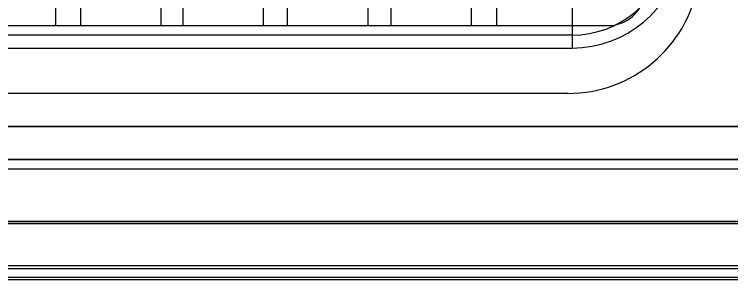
# Model space of a CAD drawing. Header units: millimetres. Extents: x 2423 to 7028, y 909 to 2460.
# Drawn here: x 5350.27 to 5369.28, y 2045.59 to 2052.64 of the extents above; entities that cross this region are included whole.
import ezdxf

# ---------------------------------------------------------------- set-up
doc = ezdxf.new("R2010")
doc.units = ezdxf.units.MM

msp = doc.modelspace()

# ---------------------------------------------------------------- linework, layer by layer
for p, q in [((5351.363, 2052.337), (5351.363, 2055.437)), ((5352.023, 2055.437), (5352.023, 2052.337)), ((5354.163, 2052.337), (5354.163, 2055.437)), ((5354.733, 2055.437), (5354.733, 2052.337)), ((5356.873, 2052.337), (5356.873, 2055.437)), ((5357.503, 2055.437), (5357.503, 2052.337)), ((5359.643, 2052.337), (5359.643, 2055.437)), ((5360.243, 2055.437), (5360.243, 2052.337)), ((5362.383, 2052.337), (5362.383, 2055.437)), ((5363.043, 2055.437), (5363.043, 2052.337)), ((5365.049, 2052.962), (5365.049, 2051.743)), ((5331.787, 2052.337), (5365.998, 2052.337)), ((5365.049, 2052.087), (5332.736, 2052.087)), ((5332.736, 2051.743), (5365.049, 2051.743)), ((5364.942, 2050.537), (5332.843, 2050.537)), ((5374.318, 2049.658), (5323.468, 2049.658)), ((5323.468, 2049.658), (5374.318, 2049.658)), ((5374.743, 2048.787), (5323.043, 2048.787)), ((5323.043, 2048.786), (5374.743, 2048.786)), ((5374.893, 2048.524), (5322.893, 2048.524)), ((5322.893, 2047.15), (5374.893, 2047.15)), ((5322.843, 2047.088), (5374.943, 2047.088)), ((5374.943, 2047.087), (5322.843, 2047.087)), ((5377.893, 2045.96), (5319.893, 2045.96)), ((5319.893, 2045.892), (5377.893, 2045.892)), ((5319.893, 2045.661), (5377.893, 2045.661)), ((5377.893, 2045.592), (5319.893, 2045.592))]:
    msp.add_line(p, q)
for centre, radius, end in [((5365.049, 2054.687), 2.6, 350), ((5365.049, 2054.687), 2.944, 350), ((5364.942, 2054.037), 3.5, 350.07), ((5365.998, 2053.337), 1, 350)]:
    msp.add_arc(centre, radius, 270, end)

doc.saveas('drawing.dxf')
